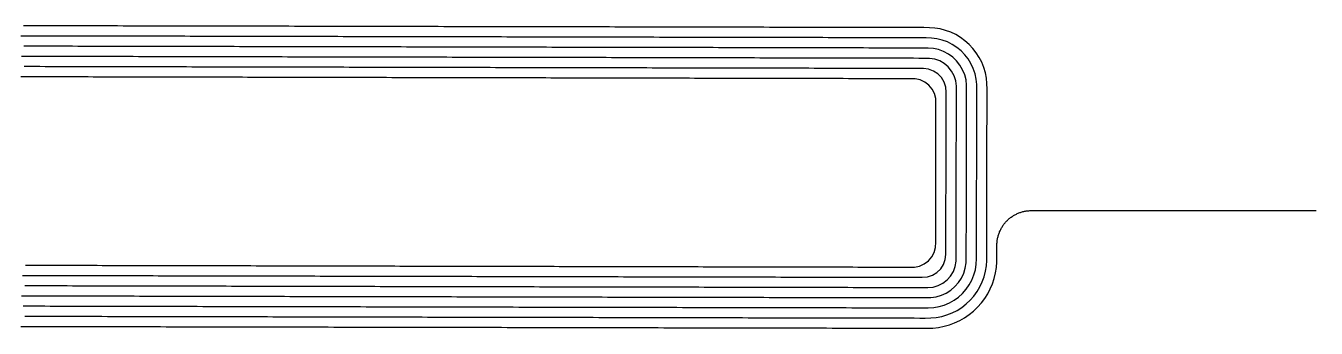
# Model space of a CAD drawing. Header units: millimetres. Extents: x -39.2 to 50.5, y -5.4 to 5.2.
# Drawn here: x 5.63 to 50.5, y -5.39 to 5.13 of the extents above; entities that cross this region are included whole.
import ezdxf

# ---------------------------------------------------------------- set-up
doc = ezdxf.new("R2010")
doc.units = ezdxf.units.MM
doc.layers.add('COPPER_L4_BOTTOM', color=7, linetype='CONTINUOUS')

msp = doc.modelspace()

# ---------------------------------------------------------------- linework, layer by layer
at = {"layer": 'COPPER_L4_BOTTOM'}
for points in [[(38.997, 3.494), (38.943, 3.678), (38.871, 3.857), (38.784, 4.027), (38.681, 4.189), (38.563, 4.341), (38.432, 4.481), (38.288, 4.608), (38.133, 4.721), (37.968, 4.819), (37.795, 4.902), (37.615, 4.968), (37.43, 5.017), (37.241, 5.048), (37.05, 5.062), (36.858, 5.063), (36.667, 5.064), (36.475, 5.064), (36.283, 5.064), (36.092, 5.065), (35.9, 5.065), (35.708, 5.066), (35.517, 5.066), (35.325, 5.066), (35.133, 5.067), (34.942, 5.067), (34.75, 5.068), (34.558, 5.068), (34.367, 5.068), (34.175, 5.069), (33.983, 5.069), (33.791, 5.069), (33.6, 5.07), (33.408, 5.07), (33.216, 5.071), (33.024, 5.071), (32.833, 5.071), (32.641, 5.072), (32.449, 5.072), (32.257, 5.073), (32.066, 5.073), (31.874, 5.073), (31.682, 5.074), (31.49, 5.074), (31.298, 5.075), (31.107, 5.075), (30.915, 5.075), (30.723, 5.076), (30.531, 5.076), (30.339, 5.077), (30.148, 5.077), (29.956, 5.077), (29.764, 5.078), (29.572, 5.078), (29.38, 5.079), (29.188, 5.079), (28.996, 5.079), (28.805, 5.08), (28.613, 5.08), (28.421, 5.081), (28.229, 5.081), (28.037, 5.081), (27.845, 5.082), (27.653, 5.082), (27.461, 5.082), (27.269, 5.083), (27.078, 5.083), (26.886, 5.084), (26.694, 5.084), (26.502, 5.084), (26.31, 5.085), (26.118, 5.085), (25.926, 5.086), (25.734, 5.086), (25.542, 5.086), (25.35, 5.087), (25.158, 5.087), (24.966, 5.088), (24.774, 5.088), (24.582, 5.088), (24.39, 5.089), (24.198, 5.089), (24.006, 5.09), (23.814, 5.09), (23.622, 5.09), (23.43, 5.091), (23.238, 5.091), (23.046, 5.092), (22.854, 5.092), (22.662, 5.092), (22.47, 5.093), (22.278, 5.093), (22.086, 5.094), (21.894, 5.094), (21.702, 5.094), (21.51, 5.095), (21.317, 5.095), (21.125, 5.096), (20.933, 5.096), (20.741, 5.096), (20.549, 5.097), (20.357, 5.097), (20.165, 5.097), (19.973, 5.098), (19.781, 5.098), (19.588, 5.099), (19.396, 5.099), (19.204, 5.099), (19.012, 5.1), (18.82, 5.1), (18.628, 5.101), (18.436, 5.101), (18.243, 5.101), (18.051, 5.102), (17.859, 5.102), (17.667, 5.103), (17.475, 5.103), (17.282, 5.103), (17.09, 5.104), (16.898, 5.104), (16.706, 5.105), (16.514, 5.105), (16.321, 5.105), (16.129, 5.106), (15.937, 5.106), (15.745, 5.107), (15.552, 5.107), (15.36, 5.107), (15.168, 5.108), (14.976, 5.108), (14.783, 5.109), (14.591, 5.109), (14.399, 5.109), (14.207, 5.11), (14.014, 5.11), (13.822, 5.11), (13.63, 5.111), (13.437, 5.111), (13.245, 5.112), (13.053, 5.112), (12.86, 5.112), (12.668, 5.113), (12.476, 5.113), (12.283, 5.114), (12.091, 5.114), (11.899, 5.114), (11.706, 5.115), (11.514, 5.115), (11.322, 5.116), (11.129, 5.116), (10.937, 5.116), (10.744, 5.117), (10.552, 5.117), (10.36, 5.118), (10.167, 5.118), (9.975, 5.118), (9.782, 5.119), (9.59, 5.119), (9.398, 5.12), (9.205, 5.12), (9.013, 5.12), (8.82, 5.121), (8.628, 5.121), (8.435, 5.122), (8.243, 5.122), (8.05, 5.122), (7.858, 5.123), (7.666, 5.123), (7.473, 5.124), (7.281, 5.124), (7.088, 5.124), (6.896, 5.125), (6.703, 5.125), (6.511, 5.125), (6.318, 5.126), (6.126, 5.126), (5.933, 5.127), (5.74, 5.127), (5.548, 5.127)], [(34.668, 4.712), (34.479, 4.712), (34.289, 4.713), (34.1, 4.713), (33.911, 4.713), (33.722, 4.714), (33.533, 4.714), (33.343, 4.715), (33.154, 4.715), (32.965, 4.715), (32.776, 4.716), (32.586, 4.716), (32.397, 4.716), (32.208, 4.717), (32.018, 4.717), (31.829, 4.718), (31.64, 4.718), (31.451, 4.718), (31.261, 4.719), (31.072, 4.719), (30.883, 4.72), (30.693, 4.72), (30.504, 4.72), (30.315, 4.721), (30.125, 4.721), (29.936, 4.722), (29.747, 4.722), (29.557, 4.722), (29.368, 4.723), (29.178, 4.723), (28.989, 4.724), (28.8, 4.724), (28.61, 4.724), (28.421, 4.725), (28.232, 4.725), (28.042, 4.726), (27.853, 4.726), (27.663, 4.726), (27.474, 4.727), (27.284, 4.727), (27.095, 4.728), (26.906, 4.728), (26.716, 4.728), (26.527, 4.729), (26.337, 4.729), (26.148, 4.729), (25.958, 4.73), (25.769, 4.73), (25.579, 4.731), (25.39, 4.731), (25.2, 4.731), (25.011, 4.732), (24.821, 4.732), (24.632, 4.733), (24.442, 4.733), (24.253, 4.733), (24.063, 4.734), (23.874, 4.734), (23.684, 4.735), (23.495, 4.735), (23.305, 4.735), (23.116, 4.736), (22.926, 4.736), (22.737, 4.737), (22.547, 4.737), (22.358, 4.737), (22.168, 4.738), (21.978, 4.738), (21.789, 4.739), (21.599, 4.739), (21.41, 4.739), (21.22, 4.74), (21.03, 4.74), (20.841, 4.741), (20.651, 4.741), (20.462, 4.741), (20.272, 4.742), (20.082, 4.742), (19.893, 4.743), (19.703, 4.743), (19.513, 4.743), (19.324, 4.744), (19.134, 4.744), (18.944, 4.744), (18.755, 4.745), (18.565, 4.745), (18.375, 4.746), (18.186, 4.746), (17.996, 4.746), (17.806, 4.747), (17.617, 4.747), (17.427, 4.748), (17.237, 4.748), (17.047, 4.748), (16.858, 4.749), (16.668, 4.749), (16.478, 4.75), (16.289, 4.75), (16.099, 4.75), (15.909, 4.751), (15.719, 4.751), (15.529, 4.752), (15.34, 4.752), (15.15, 4.752), (14.96, 4.753), (14.77, 4.753), (14.581, 4.754), (14.391, 4.754), (14.201, 4.754), (14.011, 4.755), (13.821, 4.755), (13.632, 4.756), (13.442, 4.756), (13.252, 4.756), (13.062, 4.757), (12.872, 4.757), (12.682, 4.757), (12.493, 4.758), (12.303, 4.758), (12.113, 4.759), (11.923, 4.759), (11.733, 4.759), (11.543, 4.76), (11.353, 4.76), (11.163, 4.761), (10.973, 4.761), (10.784, 4.761), (10.594, 4.762), (10.404, 4.762), (10.214, 4.763), (10.024, 4.763), (9.834, 4.763), (9.644, 4.764), (9.454, 4.764), (9.264, 4.765), (9.074, 4.765), (8.884, 4.765), (8.694, 4.766), (8.504, 4.766), (8.314, 4.767), (8.124, 4.767), (7.934, 4.767), (7.744, 4.768), (7.554, 4.768), (7.364, 4.769), (7.174, 4.769), (6.984, 4.769), (6.794, 4.77), (6.604, 4.77), (6.414, 4.771), (6.224, 4.771), (6.034, 4.771), (5.844, 4.772), (5.654, 4.772), (5.464, 4.772)], [(9.133, -4.625), (9.322, -4.626), (9.512, -4.626), (9.701, -4.627), (9.89, -4.627), (10.079, -4.627), (10.269, -4.628), (10.458, -4.628), (10.647, -4.629), (10.837, -4.629), (11.026, -4.629), (11.215, -4.63), (11.405, -4.63), (11.594, -4.63), (11.783, -4.631), (11.972, -4.631), (12.162, -4.632), (12.351, -4.632), (12.54, -4.632), (12.73, -4.633), (12.919, -4.633), (13.109, -4.634), (13.298, -4.634), (13.487, -4.634), (13.677, -4.635), (13.866, -4.635), (14.055, -4.636), (14.245, -4.636), (14.434, -4.636), (14.624, -4.637), (14.813, -4.637), (15.002, -4.638), (15.192, -4.638), (15.381, -4.638), (15.571, -4.639), (15.76, -4.639), (15.95, -4.64), (16.139, -4.64), (16.328, -4.64), (16.518, -4.641), (16.707, -4.641), (16.897, -4.642), (17.086, -4.642), (17.276, -4.642), (17.465, -4.643), (17.655, -4.643), (17.844, -4.644), (18.034, -4.644), (18.223, -4.644), (18.413, -4.645), (18.602, -4.645), (18.792, -4.645), (18.981, -4.646), (19.171, -4.646), (19.36, -4.647), (19.55, -4.647), (19.739, -4.647), (19.929, -4.648), (20.119, -4.648), (20.308, -4.649), (20.498, -4.649), (20.687, -4.649), (20.877, -4.65), (21.066, -4.65), (21.256, -4.651), (21.446, -4.651), (21.635, -4.651), (21.825, -4.652), (22.015, -4.652), (22.204, -4.653), (22.394, -4.653), (22.583, -4.653), (22.773, -4.654), (22.963, -4.654), (23.152, -4.655), (23.342, -4.655), (23.532, -4.655), (23.721, -4.656), (23.911, -4.656), (24.101, -4.657), (24.29, -4.657), (24.48, -4.657), (24.67, -4.658), (24.859, -4.658), (25.049, -4.658), (25.239, -4.659), (25.429, -4.659), (25.618, -4.66), (25.808, -4.66), (25.998, -4.66), (26.187, -4.661), (26.377, -4.661), (26.567, -4.662), (26.757, -4.662), (26.946, -4.662), (27.136, -4.663), (27.326, -4.663), (27.516, -4.664), (27.706, -4.664), (27.895, -4.664), (28.085, -4.665), (28.275, -4.665), (28.465, -4.666), (28.655, -4.666), (28.844, -4.666), (29.034, -4.667), (29.224, -4.667), (29.414, -4.668), (29.604, -4.668), (29.794, -4.668), (29.983, -4.669), (30.173, -4.669), (30.363, -4.67), (30.553, -4.67), (30.743, -4.67), (30.933, -4.671), (31.123, -4.671), (31.312, -4.672), (31.502, -4.672), (31.692, -4.672), (31.882, -4.673), (32.072, -4.673), (32.262, -4.673), (32.452, -4.674), (32.642, -4.674), (32.832, -4.675), (33.022, -4.675), (33.212, -4.675), (33.402, -4.676), (33.591, -4.676), (33.781, -4.677), (33.971, -4.677), (34.161, -4.677), (34.351, -4.678), (34.541, -4.678), (34.731, -4.679), (34.921, -4.679), (35.111, -4.679), (35.301, -4.68), (35.491, -4.68), (35.681, -4.681), (35.871, -4.681), (36.061, -4.681), (36.251, -4.682), (36.441, -4.682), (36.631, -4.683), (36.822, -4.683), (37.012, -4.683), (37.201, -4.672), (37.388, -4.639), (37.57, -4.585), (37.745, -4.511), (37.911, -4.418), (38.064, -4.307), (38.205, -4.18), (38.33, -4.037), (38.438, -3.881), (38.528, -3.715), (38.599, -3.539), (38.65, -3.356), (38.68, -3.169), (38.689, -2.98), (38.689, -2.79), (38.69, -2.601), (38.69, -2.411), (38.69, -2.222), (38.691, -2.032), (38.691, -1.843), (38.692, -1.653), (38.692, -1.464), (38.692, -1.274), (38.693, -1.085), (38.693, -0.895), (38.694, -0.705), (38.694, -0.516), (38.694, -0.326), (38.695, -0.137), (38.695, 0.053), (38.696, 0.242), (38.696, 0.432), (38.696, 0.622), (38.697, 0.811), (38.697, 1.001), (38.698, 1.191), (38.698, 1.38), (38.698, 1.57), (38.699, 1.759), (38.699, 1.949), (38.7, 2.139), (38.7, 2.328), (38.7, 2.518), (38.701, 2.708), (38.701, 2.897), (38.699, 3.087), (38.679, 3.276), (38.639, 3.461), (38.578, 3.64), (38.497, 3.812), (38.398, 3.973), (38.282, 4.122), (38.15, 4.258), (38.003, 4.378), (37.845, 4.481), (37.676, 4.566), (37.498, 4.631), (37.315, 4.677), (37.127, 4.702), (36.938, 4.707), (36.749, 4.707), (36.56, 4.708), (36.371, 4.708), (36.181, 4.709), (35.992, 4.709), (35.803, 4.709), (35.614, 4.71), (35.425, 4.71), (35.236, 4.711), (35.046, 4.711), (34.857, 4.711), (34.668, 4.712)], [(24.887, 4.021), (24.703, 4.021), (24.518, 4.022), (24.334, 4.022), (24.149, 4.022), (23.965, 4.023), (23.78, 4.023), (23.596, 4.023), (23.411, 4.024), (23.227, 4.024), (23.042, 4.025), (22.857, 4.025), (22.673, 4.025), (22.488, 4.026), (22.304, 4.026), (22.119, 4.027), (21.934, 4.027), (21.75, 4.027), (21.565, 4.028), (21.381, 4.028), (21.196, 4.029), (21.011, 4.029), (20.827, 4.029), (20.642, 4.03), (20.457, 4.03), (20.273, 4.031), (20.088, 4.031), (19.903, 4.031), (19.719, 4.032), (19.534, 4.032), (19.349, 4.033), (19.165, 4.033), (18.98, 4.033), (18.795, 4.034), (18.611, 4.034), (18.426, 4.035), (18.241, 4.035), (18.056, 4.035), (17.872, 4.036), (17.687, 4.036), (17.502, 4.037), (17.317, 4.037), (17.133, 4.037), (16.948, 4.038), (16.763, 4.038), (16.578, 4.038), (16.394, 4.039), (16.209, 4.039), (16.024, 4.04), (15.839, 4.04), (15.655, 4.04), (15.47, 4.041), (15.285, 4.041), (15.1, 4.042), (14.915, 4.042), (14.731, 4.042), (14.546, 4.043), (14.361, 4.043), (14.176, 4.044), (13.991, 4.044), (13.806, 4.044), (13.621, 4.045), (13.437, 4.045), (13.252, 4.046), (13.067, 4.046), (12.882, 4.046), (12.697, 4.047), (12.512, 4.047), (12.327, 4.048), (12.142, 4.048), (11.958, 4.048), (11.773, 4.049), (11.588, 4.049), (11.403, 4.05), (11.218, 4.05), (11.033, 4.05), (10.848, 4.051), (10.663, 4.051), (10.478, 4.051), (10.293, 4.052), (10.108, 4.052), (9.923, 4.053), (9.738, 4.053), (9.553, 4.053), (9.368, 4.054), (9.183, 4.054), (8.998, 4.055), (8.813, 4.055), (8.628, 4.055), (8.443, 4.056), (8.258, 4.056), (8.073, 4.057), (7.888, 4.057), (7.703, 4.057), (7.518, 4.058), (7.333, 4.058), (7.148, 4.059), (6.963, 4.059), (6.778, 4.059), (6.593, 4.06), (6.408, 4.06), (6.223, 4.061), (6.038, 4.061), (5.853, 4.061), (5.668, 4.062), (5.482, 4.062)], [(29.72, 4.366), (29.533, 4.367), (29.346, 4.367), (29.159, 4.367), (28.972, 4.368), (28.785, 4.368), (28.598, 4.369), (28.411, 4.369), (28.225, 4.369), (28.038, 4.37), (27.851, 4.37), (27.664, 4.371), (27.477, 4.371), (27.29, 4.371), (27.103, 4.372), (26.916, 4.372), (26.729, 4.373), (26.542, 4.373), (26.355, 4.373), (26.168, 4.374), (25.981, 4.374), (25.794, 4.375), (25.607, 4.375), (25.42, 4.375), (25.233, 4.376), (25.046, 4.376), (24.859, 4.376), (24.672, 4.377), (24.485, 4.377), (24.298, 4.378), (24.111, 4.378), (23.924, 4.378), (23.737, 4.379), (23.55, 4.379), (23.363, 4.38), (23.176, 4.38), (22.989, 4.38), (22.802, 4.381), (22.615, 4.381), (22.428, 4.382), (22.241, 4.382), (22.054, 4.382), (21.866, 4.383), (21.679, 4.383), (21.492, 4.384), (21.305, 4.384), (21.118, 4.384), (20.931, 4.385), (20.744, 4.385), (20.557, 4.386), (20.369, 4.386), (20.182, 4.386), (19.995, 4.387), (19.808, 4.387), (19.621, 4.388), (19.434, 4.388), (19.247, 4.388), (19.059, 4.389), (18.872, 4.389), (18.685, 4.39), (18.498, 4.39), (18.311, 4.39), (18.123, 4.391), (17.936, 4.391), (17.749, 4.391), (17.562, 4.392), (17.375, 4.392), (17.187, 4.393), (17, 4.393), (16.813, 4.393), (16.626, 4.394), (16.438, 4.394), (16.251, 4.395), (16.064, 4.395), (15.876, 4.395), (15.689, 4.396), (15.502, 4.396), (15.315, 4.397), (15.127, 4.397), (14.94, 4.397), (14.753, 4.398), (14.565, 4.398), (14.378, 4.399), (14.191, 4.399), (14.003, 4.399), (13.816, 4.4), (13.629, 4.4), (13.441, 4.401), (13.254, 4.401), (13.067, 4.401), (12.879, 4.402), (12.692, 4.402), (12.505, 4.403), (12.317, 4.403), (12.13, 4.403), (11.943, 4.404), (11.755, 4.404), (11.568, 4.404), (11.38, 4.405), (11.193, 4.405), (11.006, 4.406), (10.818, 4.406), (10.631, 4.406), (10.443, 4.407), (10.256, 4.407), (10.068, 4.408), (9.881, 4.408), (9.693, 4.408), (9.506, 4.409), (9.319, 4.409), (9.131, 4.41), (8.944, 4.41), (8.756, 4.41), (8.569, 4.411), (8.381, 4.411), (8.194, 4.412), (8.006, 4.412), (7.819, 4.412), (7.631, 4.413), (7.444, 4.413), (7.256, 4.414), (7.069, 4.414), (6.881, 4.414), (6.694, 4.415), (6.506, 4.415), (6.318, 4.416), (6.131, 4.416), (5.943, 4.416), (5.756, 4.417), (5.568, 4.417)], [(13.51, -4.28), (13.697, -4.28), (13.884, -4.281), (14.07, -4.281), (14.257, -4.281), (14.444, -4.282), (14.631, -4.282), (14.818, -4.283), (15.005, -4.283), (15.192, -4.283), (15.379, -4.284), (15.566, -4.284), (15.753, -4.285), (15.94, -4.285), (16.127, -4.285), (16.314, -4.286), (16.501, -4.286), (16.688, -4.287), (16.875, -4.287), (17.062, -4.287), (17.249, -4.288), (17.436, -4.288), (17.623, -4.289), (17.81, -4.289), (17.997, -4.289), (18.184, -4.29), (18.371, -4.29), (18.558, -4.291), (18.745, -4.291), (18.932, -4.291), (19.119, -4.292), (19.306, -4.292), (19.493, -4.292), (19.68, -4.293), (19.867, -4.293), (20.055, -4.294), (20.242, -4.294), (20.429, -4.294), (20.616, -4.295), (20.803, -4.295), (20.99, -4.296), (21.177, -4.296), (21.364, -4.296), (21.551, -4.297), (21.739, -4.297), (21.926, -4.298), (22.113, -4.298), (22.3, -4.298), (22.487, -4.299), (22.674, -4.299), (22.862, -4.3), (23.049, -4.3), (23.236, -4.3), (23.423, -4.301), (23.61, -4.301), (23.797, -4.302), (23.985, -4.302), (24.172, -4.302), (24.359, -4.303), (24.546, -4.303), (24.734, -4.304), (24.921, -4.304), (25.108, -4.304), (25.295, -4.305), (25.482, -4.305), (25.67, -4.305), (25.857, -4.306), (26.044, -4.306), (26.232, -4.307), (26.419, -4.307), (26.606, -4.307), (26.793, -4.308), (26.981, -4.308), (27.168, -4.309), (27.355, -4.309), (27.543, -4.309), (27.73, -4.31), (27.917, -4.31), (28.105, -4.311), (28.292, -4.311), (28.479, -4.311), (28.667, -4.312), (28.854, -4.312), (29.041, -4.313), (29.229, -4.313), (29.416, -4.313), (29.603, -4.314), (29.791, -4.314), (29.978, -4.315), (30.165, -4.315), (30.353, -4.315), (30.54, -4.316), (30.728, -4.316), (30.915, -4.317), (31.103, -4.317), (31.29, -4.317), (31.477, -4.318), (31.665, -4.318), (31.852, -4.319), (32.04, -4.319), (32.227, -4.319), (32.415, -4.32), (32.602, -4.32), (32.789, -4.32), (32.977, -4.321), (33.164, -4.321), (33.352, -4.322), (33.539, -4.322), (33.727, -4.322), (33.914, -4.323), (34.102, -4.323), (34.289, -4.324), (34.477, -4.324), (34.664, -4.324), (34.852, -4.325), (35.039, -4.325), (35.227, -4.326), (35.415, -4.326), (35.602, -4.326), (35.79, -4.327), (35.977, -4.327), (36.165, -4.328), (36.352, -4.328), (36.54, -4.328), (36.727, -4.329), (36.915, -4.329), (37.103, -4.326), (37.288, -4.298), (37.468, -4.245), (37.638, -4.168), (37.796, -4.067), (37.938, -3.945), (38.061, -3.805), (38.164, -3.648), (38.244, -3.479), (38.299, -3.3), (38.328, -3.116), (38.334, -2.929), (38.334, -2.742), (38.335, -2.555), (38.335, -2.368), (38.335, -2.181), (38.336, -1.994), (38.336, -1.806), (38.337, -1.619), (38.337, -1.432), (38.337, -1.245), (38.338, -1.058), (38.338, -0.871), (38.339, -0.684), (38.339, -0.497), (38.339, -0.31), (38.34, -0.123), (38.34, 0.064), (38.341, 0.252), (38.341, 0.439), (38.341, 0.626), (38.342, 0.813), (38.342, 1), (38.343, 1.187), (38.343, 1.374), (38.343, 1.562), (38.344, 1.749), (38.344, 1.936), (38.345, 2.123), (38.345, 2.31), (38.345, 2.497), (38.346, 2.685), (38.346, 2.872), (38.345, 3.059), (38.324, 3.245), (38.278, 3.426), (38.207, 3.599), (38.113, 3.76), (37.998, 3.907), (37.863, 4.037), (37.712, 4.146), (37.547, 4.234), (37.372, 4.298), (37.189, 4.337), (37.003, 4.351), (36.817, 4.351), (36.63, 4.352), (36.443, 4.352), (36.257, 4.352), (36.07, 4.353), (35.883, 4.353), (35.696, 4.354), (35.51, 4.354), (35.323, 4.354), (35.136, 4.355), (34.95, 4.355), (34.763, 4.356), (34.576, 4.356), (34.39, 4.356), (34.203, 4.357), (34.016, 4.357), (33.829, 4.358), (33.643, 4.358), (33.456, 4.358), (33.269, 4.359), (33.082, 4.359), (32.896, 4.36), (32.709, 4.36), (32.522, 4.36), (32.335, 4.361), (32.148, 4.361), (31.962, 4.362), (31.775, 4.362), (31.588, 4.362), (31.401, 4.363), (31.214, 4.363), (31.028, 4.363), (30.841, 4.364), (30.654, 4.364), (30.467, 4.365), (30.28, 4.365), (30.093, 4.365), (29.906, 4.366), (29.72, 4.366)], [(20.145, 3.675), (19.963, 3.676), (19.781, 3.676), (19.599, 3.676), (19.418, 3.677), (19.236, 3.677), (19.054, 3.678), (18.872, 3.678), (18.69, 3.678), (18.508, 3.679), (18.326, 3.679), (18.144, 3.68), (17.962, 3.68), (17.78, 3.68), (17.598, 3.681), (17.416, 3.681), (17.234, 3.682), (17.052, 3.682), (16.871, 3.682), (16.689, 3.683), (16.507, 3.683), (16.325, 3.684), (16.143, 3.684), (15.961, 3.684), (15.779, 3.685), (15.596, 3.685), (15.414, 3.685), (15.232, 3.686), (15.05, 3.686), (14.868, 3.687), (14.686, 3.687), (14.504, 3.687), (14.322, 3.688), (14.14, 3.688), (13.958, 3.689), (13.776, 3.689), (13.594, 3.689), (13.412, 3.69), (13.23, 3.69), (13.047, 3.691), (12.865, 3.691), (12.683, 3.691), (12.501, 3.692), (12.319, 3.692), (12.137, 3.693), (11.955, 3.693), (11.772, 3.693), (11.59, 3.694), (11.408, 3.694), (11.226, 3.695), (11.044, 3.695), (10.861, 3.695), (10.679, 3.696), (10.497, 3.696), (10.315, 3.697), (10.132, 3.697), (9.95, 3.697), (9.768, 3.698), (9.586, 3.698), (9.403, 3.698), (9.221, 3.699), (9.039, 3.699), (8.857, 3.7), (8.674, 3.7), (8.492, 3.7), (8.31, 3.701), (8.127, 3.701), (7.945, 3.702), (7.763, 3.702), (7.58, 3.702), (7.398, 3.703), (7.216, 3.703), (7.033, 3.704), (6.851, 3.704), (6.669, 3.704), (6.486, 3.705), (6.304, 3.705), (6.122, 3.706), (5.939, 3.706), (5.757, 3.706), (5.574, 3.707)], [(17.77, -3.934), (17.955, -3.935), (18.139, -3.935), (18.324, -3.936), (18.508, -3.936), (18.693, -3.936), (18.878, -3.937), (19.062, -3.937), (19.247, -3.938), (19.431, -3.938), (19.616, -3.938), (19.801, -3.939), (19.985, -3.939), (20.17, -3.939), (20.354, -3.94), (20.539, -3.94), (20.724, -3.941), (20.908, -3.941), (21.093, -3.941), (21.278, -3.942), (21.462, -3.942), (21.647, -3.943), (21.832, -3.943), (22.016, -3.943), (22.201, -3.944), (22.386, -3.944), (22.57, -3.945), (22.755, -3.945), (22.94, -3.945), (23.125, -3.946), (23.309, -3.946), (23.494, -3.947), (23.679, -3.947), (23.863, -3.947), (24.048, -3.948), (24.233, -3.948), (24.418, -3.949), (24.602, -3.949), (24.787, -3.949), (24.972, -3.95), (25.157, -3.95), (25.341, -3.951), (25.526, -3.951), (25.711, -3.951), (25.896, -3.952), (26.081, -3.952), (26.265, -3.952), (26.45, -3.953), (26.635, -3.953), (26.82, -3.954), (27.005, -3.954), (27.19, -3.954), (27.374, -3.955), (27.559, -3.955), (27.744, -3.956), (27.929, -3.956), (28.114, -3.956), (28.299, -3.957), (28.483, -3.957), (28.668, -3.958), (28.853, -3.958), (29.038, -3.958), (29.223, -3.959), (29.408, -3.959), (29.593, -3.96), (29.778, -3.96), (29.963, -3.96), (30.148, -3.961), (30.332, -3.961), (30.517, -3.962), (30.702, -3.962), (30.887, -3.962), (31.072, -3.963), (31.257, -3.963), (31.442, -3.964), (31.627, -3.964), (31.812, -3.964), (31.997, -3.965), (32.182, -3.965), (32.367, -3.966), (32.552, -3.966), (32.737, -3.966), (32.922, -3.967), (33.107, -3.967), (33.292, -3.967), (33.477, -3.968), (33.662, -3.968), (33.847, -3.969), (34.032, -3.969), (34.217, -3.969), (34.402, -3.97), (34.587, -3.97), (34.772, -3.971), (34.957, -3.971), (35.142, -3.971), (35.328, -3.972), (35.513, -3.972), (35.698, -3.973), (35.883, -3.973), (36.068, -3.973), (36.253, -3.974), (36.438, -3.974), (36.623, -3.975), (36.808, -3.975), (36.993, -3.975), (37.178, -3.959), (37.355, -3.909), (37.52, -3.826), (37.667, -3.714), (37.79, -3.576), (37.884, -3.418), (37.947, -3.244), (37.977, -3.062), (37.979, -2.878), (37.979, -2.693), (37.98, -2.509), (37.98, -2.324), (37.98, -2.14), (37.981, -1.955), (37.981, -1.77), (37.982, -1.586), (37.982, -1.401), (37.982, -1.217), (37.983, -1.032), (37.983, -0.847), (37.984, -0.663), (37.984, -0.478), (37.984, -0.294), (37.985, -0.109), (37.985, 0.076), (37.986, 0.26), (37.986, 0.445), (37.986, 0.63), (37.987, 0.814), (37.987, 0.999), (37.988, 1.184), (37.988, 1.368), (37.988, 1.553), (37.989, 1.738), (37.989, 1.922), (37.99, 2.107), (37.99, 2.292), (37.99, 2.477), (37.991, 2.661), (37.991, 2.846), (37.991, 3.031), (37.969, 3.214), (37.913, 3.389), (37.825, 3.552), (37.709, 3.695), (37.569, 3.814), (37.409, 3.906), (37.236, 3.966), (37.054, 3.993), (36.87, 3.995), (36.685, 3.995), (36.501, 3.996), (36.317, 3.996), (36.133, 3.997), (35.949, 3.997), (35.765, 3.997), (35.58, 3.998), (35.396, 3.998), (35.212, 3.999), (35.028, 3.999), (34.843, 3.999), (34.659, 4), (34.475, 4), (34.291, 4.001), (34.107, 4.001), (33.922, 4.001), (33.738, 4.002), (33.554, 4.002), (33.37, 4.003), (33.185, 4.003), (33.001, 4.003), (32.817, 4.004), (32.632, 4.004), (32.448, 4.005), (32.264, 4.005), (32.08, 4.005), (31.895, 4.006), (31.711, 4.006), (31.527, 4.007), (31.342, 4.007), (31.158, 4.007), (30.974, 4.008), (30.789, 4.008), (30.605, 4.009), (30.421, 4.009), (30.236, 4.009), (30.052, 4.01), (29.867, 4.01), (29.683, 4.01), (29.499, 4.011), (29.314, 4.011), (29.13, 4.012), (28.946, 4.012), (28.761, 4.012), (28.577, 4.013), (28.392, 4.013), (28.208, 4.014), (28.023, 4.014), (27.839, 4.014), (27.655, 4.015), (27.47, 4.015), (27.286, 4.016), (27.101, 4.016), (26.917, 4.016), (26.732, 4.017), (26.548, 4.017), (26.363, 4.018), (26.179, 4.018), (25.994, 4.018), (25.81, 4.019), (25.625, 4.019), (25.441, 4.02), (25.256, 4.02), (25.072, 4.02), (24.887, 4.021)], [(21.866, -3.589), (22.048, -3.589), (22.23, -3.59), (22.412, -3.59), (22.594, -3.59), (22.776, -3.591), (22.957, -3.591), (23.139, -3.592), (23.321, -3.592), (23.503, -3.592), (23.685, -3.593), (23.867, -3.593), (24.049, -3.594), (24.231, -3.594), (24.413, -3.594), (24.595, -3.595), (24.777, -3.595), (24.959, -3.596), (25.141, -3.596), (25.323, -3.596), (25.505, -3.597), (25.687, -3.597), (25.869, -3.598), (26.051, -3.598), (26.233, -3.598), (26.416, -3.599), (26.598, -3.599), (26.78, -3.599), (26.962, -3.6), (27.144, -3.6), (27.326, -3.601), (27.508, -3.601), (27.69, -3.601), (27.872, -3.602), (28.054, -3.602), (28.237, -3.603), (28.419, -3.603), (28.601, -3.603), (28.783, -3.604), (28.965, -3.604), (29.147, -3.605), (29.33, -3.605), (29.512, -3.605), (29.694, -3.606), (29.876, -3.606), (30.058, -3.607), (30.241, -3.607), (30.423, -3.607), (30.605, -3.608), (30.787, -3.608), (30.97, -3.609), (31.152, -3.609), (31.334, -3.609), (31.516, -3.61), (31.699, -3.61), (31.881, -3.611), (32.063, -3.611), (32.245, -3.611), (32.428, -3.612), (32.61, -3.612), (32.792, -3.613), (32.975, -3.613), (33.157, -3.613), (33.339, -3.614), (33.522, -3.614), (33.704, -3.614), (33.886, -3.615), (34.069, -3.615), (34.251, -3.616), (34.433, -3.616), (34.616, -3.616), (34.798, -3.617), (34.981, -3.617), (35.163, -3.618), (35.345, -3.618), (35.528, -3.618), (35.71, -3.619), (35.893, -3.619), (36.075, -3.62), (36.258, -3.62), (36.44, -3.62), (36.622, -3.621), (36.805, -3.621), (36.986, -3.604), (37.159, -3.547), (37.314, -3.453), (37.445, -3.326), (37.542, -3.173), (37.603, -3.002), (37.624, -2.822), (37.624, -2.64), (37.625, -2.459), (37.625, -2.277), (37.626, -2.095), (37.626, -1.913), (37.626, -1.732), (37.627, -1.55), (37.627, -1.368), (37.627, -1.186), (37.628, -1.004), (37.628, -0.823), (37.629, -0.641), (37.629, -0.459), (37.629, -0.277), (37.63, -0.095), (37.63, 0.086), (37.631, 0.268), (37.631, 0.45), (37.631, 0.632), (37.632, 0.814), (37.632, 0.996), (37.633, 1.178), (37.633, 1.36), (37.633, 1.541), (37.634, 1.723), (37.634, 1.905), (37.635, 2.087), (37.635, 2.269), (37.635, 2.451), (37.636, 2.633), (37.636, 2.815), (37.621, 2.996), (37.565, 3.169), (37.472, 3.324), (37.347, 3.455), (37.195, 3.554), (37.025, 3.616), (36.846, 3.639), (36.665, 3.639), (36.483, 3.64), (36.302, 3.64), (36.121, 3.641), (35.94, 3.641), (35.758, 3.641), (35.577, 3.642), (35.396, 3.642), (35.215, 3.642), (35.033, 3.643), (34.852, 3.643), (34.671, 3.644), (34.49, 3.644), (34.308, 3.644), (34.127, 3.645), (33.946, 3.645), (33.764, 3.646), (33.583, 3.646), (33.402, 3.646), (33.22, 3.647), (33.039, 3.647), (32.858, 3.648), (32.676, 3.648), (32.495, 3.648), (32.313, 3.649), (32.132, 3.649), (31.951, 3.65), (31.769, 3.65), (31.588, 3.65), (31.406, 3.651), (31.225, 3.651), (31.044, 3.652), (30.862, 3.652), (30.681, 3.652), (30.499, 3.653), (30.318, 3.653), (30.136, 3.654), (29.955, 3.654), (29.773, 3.654), (29.592, 3.655), (29.41, 3.655), (29.229, 3.655), (29.047, 3.656), (28.866, 3.656), (28.684, 3.657), (28.503, 3.657), (28.321, 3.657), (28.14, 3.658), (27.958, 3.658), (27.777, 3.659), (27.595, 3.659), (27.414, 3.659), (27.232, 3.66), (27.05, 3.66), (26.869, 3.661), (26.687, 3.661), (26.506, 3.661), (26.324, 3.662), (26.142, 3.662), (25.961, 3.663), (25.779, 3.663), (25.597, 3.663), (25.416, 3.664), (25.234, 3.664), (25.052, 3.665), (24.871, 3.665), (24.689, 3.665), (24.507, 3.666), (24.326, 3.666), (24.144, 3.667), (23.962, 3.667), (23.781, 3.667), (23.599, 3.668), (23.417, 3.668), (23.235, 3.669), (23.054, 3.669), (22.872, 3.669), (22.69, 3.67), (22.509, 3.67), (22.327, 3.67), (22.145, 3.671), (21.963, 3.671), (21.781, 3.672), (21.6, 3.672), (21.418, 3.672), (21.236, 3.673), (21.054, 3.673), (20.872, 3.674), (20.691, 3.674), (20.509, 3.674), (20.327, 3.675), (20.145, 3.675)], [(15.494, 3.33), (15.315, 3.33), (15.136, 3.331), (14.957, 3.331), (14.778, 3.331), (14.599, 3.332), (14.42, 3.332), (14.241, 3.332), (14.063, 3.333), (13.884, 3.333), (13.705, 3.334), (13.526, 3.334), (13.347, 3.334), (13.168, 3.335), (12.989, 3.335), (12.81, 3.336), (12.631, 3.336), (12.452, 3.336), (12.273, 3.337), (12.094, 3.337), (11.915, 3.338), (11.736, 3.338), (11.557, 3.338), (11.378, 3.339), (11.199, 3.339), (11.02, 3.34), (10.841, 3.34), (10.662, 3.34), (10.483, 3.341), (10.304, 3.341), (10.125, 3.342), (9.946, 3.342), (9.766, 3.342), (9.587, 3.343), (9.408, 3.343), (9.229, 3.344), (9.05, 3.344), (8.871, 3.344), (8.692, 3.345), (8.513, 3.345), (8.333, 3.345), (8.154, 3.346), (7.975, 3.346), (7.796, 3.347), (7.617, 3.347), (7.438, 3.347), (7.258, 3.348), (7.079, 3.348), (6.9, 3.349), (6.721, 3.349), (6.542, 3.349), (6.362, 3.35), (6.183, 3.35), (6.004, 3.351), (5.825, 3.351), (5.645, 3.351), (5.466, 3.352)], [(5.599, -4.973), (5.79, -4.973), (5.982, -4.974), (6.173, -4.974), (6.365, -4.974), (6.557, -4.975), (6.748, -4.975), (6.94, -4.976), (7.132, -4.976), (7.323, -4.976), (7.515, -4.977), (7.707, -4.977), (7.898, -4.978), (8.09, -4.978), (8.282, -4.978), (8.473, -4.979), (8.665, -4.979), (8.857, -4.98), (9.049, -4.98), (9.24, -4.98), (9.432, -4.981), (9.624, -4.981), (9.815, -4.982), (10.007, -4.982), (10.199, -4.982), (10.391, -4.983), (10.582, -4.983), (10.774, -4.983), (10.966, -4.984), (11.158, -4.984), (11.35, -4.985), (11.541, -4.985), (11.733, -4.985), (11.925, -4.986), (12.117, -4.986), (12.309, -4.987), (12.5, -4.987), (12.692, -4.987), (12.884, -4.988), (13.076, -4.988), (13.268, -4.989), (13.46, -4.989), (13.651, -4.989), (13.843, -4.99), (14.035, -4.99), (14.227, -4.991), (14.419, -4.991), (14.611, -4.991), (14.803, -4.992), (14.994, -4.992), (15.186, -4.993), (15.378, -4.993), (15.57, -4.993), (15.762, -4.994), (15.954, -4.994), (16.146, -4.995), (16.338, -4.995), (16.53, -4.995), (16.722, -4.996), (16.914, -4.996), (17.106, -4.997), (17.297, -4.997), (17.489, -4.997), (17.681, -4.998), (17.873, -4.998), (18.065, -4.998), (18.257, -4.999), (18.449, -4.999), (18.641, -5), (18.833, -5), (19.025, -5), (19.217, -5.001), (19.409, -5.001), (19.601, -5.002), (19.793, -5.002), (19.985, -5.002), (20.177, -5.003), (20.369, -5.003), (20.561, -5.004), (20.754, -5.004), (20.946, -5.004), (21.138, -5.005), (21.33, -5.005), (21.522, -5.006), (21.714, -5.006), (21.906, -5.006), (22.098, -5.007), (22.29, -5.007), (22.482, -5.008), (22.674, -5.008), (22.866, -5.008), (23.059, -5.009), (23.251, -5.009), (23.443, -5.01), (23.635, -5.01), (23.827, -5.01), (24.019, -5.011), (24.211, -5.011), (24.404, -5.012), (24.596, -5.012), (24.788, -5.012), (24.98, -5.013), (25.172, -5.013), (25.364, -5.013), (25.557, -5.014), (25.749, -5.014), (25.941, -5.015), (26.133, -5.015), (26.325, -5.015), (26.518, -5.016), (26.71, -5.016), (26.902, -5.017), (27.094, -5.017), (27.286, -5.017), (27.479, -5.018), (27.671, -5.018), (27.863, -5.019), (28.055, -5.019), (28.248, -5.019), (28.44, -5.02), (28.632, -5.02), (28.825, -5.021), (29.017, -5.021), (29.209, -5.021), (29.401, -5.022), (29.594, -5.022), (29.786, -5.023), (29.978, -5.023), (30.171, -5.023), (30.363, -5.024), (30.555, -5.024), (30.748, -5.025), (30.94, -5.025), (31.132, -5.025), (31.325, -5.026), (31.517, -5.026), (31.709, -5.026), (31.902, -5.027), (32.094, -5.027), (32.287, -5.028), (32.479, -5.028), (32.671, -5.028), (32.864, -5.029), (33.056, -5.029), (33.249, -5.03), (33.441, -5.03), (33.633, -5.03), (33.826, -5.031), (34.018, -5.031), (34.211, -5.032), (34.403, -5.032), (34.596, -5.032), (34.788, -5.033), (34.98, -5.033), (35.173, -5.034), (35.365, -5.034), (35.558, -5.034), (35.75, -5.035), (35.943, -5.035), (36.135, -5.036), (36.328, -5.036), (36.52, -5.036), (36.713, -5.037), (36.905, -5.037), (37.098, -5.035), (37.289, -5.017), (37.478, -4.981), (37.663, -4.928), (37.842, -4.857), (38.013, -4.77), (38.176, -4.667), (38.328, -4.549), (38.468, -4.418), (38.595, -4.274), (38.708, -4.118), (38.806, -3.953), (38.888, -3.779), (38.953, -3.599), (39.001, -3.413), (39.031, -3.223), (39.044, -3.032), (39.044, -2.84), (39.045, -2.648), (39.045, -2.456), (39.045, -2.264), (39.046, -2.072), (39.046, -1.88), (39.047, -1.687), (39.047, -1.495), (39.047, -1.303), (39.048, -1.111), (39.048, -0.919), (39.049, -0.727), (39.049, -0.535), (39.049, -0.343), (39.05, -0.151), (39.05, 0.041), (39.051, 0.233), (39.051, 0.425), (39.051, 0.617), (39.052, 0.809), (39.052, 1.001), (39.053, 1.194), (39.053, 1.386), (39.053, 1.578), (39.054, 1.77), (39.054, 1.962), (39.054, 2.154), (39.055, 2.346), (39.055, 2.538), (39.056, 2.731), (39.056, 2.923), (39.053, 3.115), (39.034, 3.306), (38.997, 3.494)], [(25.789, -3.243), (25.968, -3.244), (26.147, -3.244), (26.326, -3.245), (26.505, -3.245), (26.684, -3.245), (26.863, -3.246), (27.042, -3.246), (27.221, -3.246), (27.4, -3.247), (27.579, -3.247), (27.758, -3.248), (27.937, -3.248), (28.116, -3.248), (28.295, -3.249), (28.474, -3.249), (28.653, -3.25), (28.832, -3.25), (29.011, -3.25), (29.19, -3.251), (29.369, -3.251), (29.548, -3.252), (29.727, -3.252), (29.906, -3.252), (30.085, -3.253), (30.264, -3.253), (30.443, -3.254), (30.622, -3.254), (30.801, -3.254), (30.981, -3.255), (31.16, -3.255), (31.339, -3.256), (31.518, -3.256), (31.697, -3.256), (31.876, -3.257), (32.055, -3.257), (32.235, -3.258), (32.414, -3.258), (32.593, -3.258), (32.772, -3.259), (32.951, -3.259), (33.13, -3.26), (33.31, -3.26), (33.489, -3.26), (33.668, -3.261), (33.847, -3.261), (34.027, -3.261), (34.206, -3.262), (34.385, -3.262), (34.564, -3.263), (34.743, -3.263), (34.923, -3.263), (35.102, -3.264), (35.281, -3.264), (35.461, -3.265), (35.64, -3.265), (35.819, -3.265), (35.998, -3.266), (36.178, -3.266), (36.357, -3.267), (36.536, -3.264), (36.712, -3.229), (36.875, -3.156), (37.018, -3.049), (37.134, -2.913), (37.216, -2.755), (37.261, -2.582), (37.27, -2.404), (37.27, -2.226), (37.271, -2.047), (37.271, -1.868), (37.271, -1.69), (37.272, -1.511), (37.272, -1.333), (37.273, -1.154), (37.273, -0.975), (37.273, -0.797), (37.274, -0.618), (37.274, -0.439), (37.274, -0.261), (37.275, -0.082), (37.275, 0.097), (37.276, 0.275), (37.276, 0.454), (37.276, 0.633), (37.277, 0.811), (37.277, 0.99), (37.278, 1.169), (37.278, 1.348), (37.278, 1.526), (37.279, 1.705), (37.279, 1.884), (37.28, 2.063), (37.28, 2.241), (37.28, 2.42), (37.272, 2.599), (37.227, 2.771), (37.145, 2.929), (37.03, 3.065), (36.888, 3.172), (36.725, 3.245), (36.551, 3.28), (36.373, 3.284), (36.195, 3.284), (36.017, 3.284), (35.839, 3.285), (35.661, 3.285), (35.483, 3.286), (35.305, 3.286), (35.127, 3.286), (34.949, 3.287), (34.77, 3.287), (34.592, 3.288), (34.414, 3.288), (34.236, 3.288), (34.058, 3.289), (33.88, 3.289), (33.702, 3.289), (33.523, 3.29), (33.345, 3.29), (33.167, 3.291), (32.989, 3.291), (32.811, 3.291), (32.633, 3.292), (32.454, 3.292), (32.276, 3.293), (32.098, 3.293), (31.92, 3.293), (31.742, 3.294), (31.563, 3.294), (31.385, 3.295), (31.207, 3.295), (31.029, 3.295), (30.85, 3.296), (30.672, 3.296), (30.494, 3.297), (30.315, 3.297), (30.137, 3.297), (29.959, 3.298), (29.781, 3.298), (29.602, 3.299), (29.424, 3.299), (29.246, 3.299), (29.067, 3.3), (28.889, 3.3), (28.711, 3.301), (28.532, 3.301), (28.354, 3.301), (28.176, 3.302), (27.997, 3.302), (27.819, 3.302), (27.64, 3.303), (27.462, 3.303), (27.284, 3.304), (27.105, 3.304), (26.927, 3.304), (26.748, 3.305), (26.57, 3.305), (26.392, 3.306), (26.213, 3.306), (26.035, 3.306), (25.856, 3.307), (25.678, 3.307), (25.499, 3.308), (25.321, 3.308), (25.142, 3.308), (24.964, 3.309), (24.785, 3.309), (24.607, 3.31), (24.428, 3.31), (24.25, 3.31), (24.071, 3.311), (23.893, 3.311), (23.714, 3.312), (23.536, 3.312), (23.357, 3.312), (23.178, 3.313), (23, 3.313), (22.821, 3.314), (22.643, 3.314), (22.464, 3.314), (22.286, 3.315), (22.107, 3.315), (21.928, 3.316), (21.75, 3.316), (21.571, 3.316), (21.392, 3.317), (21.214, 3.317), (21.035, 3.317), (20.857, 3.318), (20.678, 3.318), (20.499, 3.319), (20.321, 3.319), (20.142, 3.319), (19.963, 3.32), (19.784, 3.32), (19.606, 3.321), (19.427, 3.321), (19.248, 3.321), (19.07, 3.322), (18.891, 3.322), (18.712, 3.323), (18.533, 3.323), (18.355, 3.323), (18.176, 3.324), (17.997, 3.324), (17.818, 3.325), (17.64, 3.325), (17.461, 3.325), (17.282, 3.326), (17.103, 3.326), (16.924, 3.327), (16.746, 3.327), (16.567, 3.327), (16.388, 3.328), (16.209, 3.328), (16.03, 3.329), (15.851, 3.329), (15.673, 3.329), (15.494, 3.33)], [(39.418, -2.292), (39.424, -2.262), (39.43, -2.233), (39.437, -2.204), (39.445, -2.175), (39.453, -2.146), (39.462, -2.118), (39.472, -2.09), (39.483, -2.062), (39.494, -2.034), (39.506, -2.006), (39.519, -1.979), (39.532, -1.953), (39.546, -1.926), (39.561, -1.9), (39.576, -1.874), (39.592, -1.849), (39.609, -1.824), (39.626, -1.8), (39.643, -1.775), (39.662, -1.752), (39.681, -1.729), (39.7, -1.706), (39.72, -1.684), (39.741, -1.662), (39.762, -1.641), (39.784, -1.62), (39.806, -1.6), (39.829, -1.581), (39.852, -1.562), (39.875, -1.543), (39.9, -1.526), (39.924, -1.509), (39.949, -1.492), (39.974, -1.476), (40, -1.461), (40.026, -1.446), (40.053, -1.432), (40.079, -1.419), (40.106, -1.406), (40.134, -1.394), (40.162, -1.383), (40.19, -1.372), (40.218, -1.362), (40.246, -1.353), (40.275, -1.345), (40.304, -1.337), (40.333, -1.33), (40.362, -1.324), (40.392, -1.318), (40.421, -1.313), (40.451, -1.309), (40.481, -1.306), (40.51, -1.303), (40.54, -1.301), (40.57, -1.3), (40.6, -1.3), (50.5, -1.3)], [(5.464, -5.327), (5.658, -5.328), (5.852, -5.328), (6.046, -5.329), (6.241, -5.329), (6.435, -5.329), (6.629, -5.33), (6.823, -5.33), (7.017, -5.331), (7.211, -5.331), (7.405, -5.331), (7.6, -5.332), (7.794, -5.332), (7.988, -5.333), (8.182, -5.333), (8.376, -5.333), (8.57, -5.334), (8.765, -5.334), (8.959, -5.335), (9.153, -5.335), (9.347, -5.335), (9.541, -5.336), (9.735, -5.336), (9.93, -5.336), (10.124, -5.337), (10.318, -5.337), (10.512, -5.338), (10.707, -5.338), (10.901, -5.338), (11.095, -5.339), (11.289, -5.339), (11.484, -5.34), (11.678, -5.34), (11.872, -5.34), (12.066, -5.341), (12.261, -5.341), (12.455, -5.342), (12.649, -5.342), (12.844, -5.342), (13.038, -5.343), (13.232, -5.343), (13.426, -5.344), (13.621, -5.344), (13.815, -5.344), (14.009, -5.345), (14.204, -5.345), (14.398, -5.346), (14.592, -5.346), (14.787, -5.346), (14.981, -5.347), (15.176, -5.347), (15.37, -5.348), (15.564, -5.348), (15.759, -5.348), (15.953, -5.349), (16.147, -5.349), (16.342, -5.35), (16.536, -5.35), (16.731, -5.35), (16.925, -5.351), (17.119, -5.351), (17.314, -5.351), (17.508, -5.352), (17.703, -5.352), (17.897, -5.353), (18.092, -5.353), (18.286, -5.353), (18.481, -5.354), (18.675, -5.354), (18.869, -5.355), (19.064, -5.355), (19.258, -5.355), (19.453, -5.356), (19.647, -5.356), (19.842, -5.357), (20.036, -5.357), (20.231, -5.357), (20.425, -5.358), (20.62, -5.358), (20.814, -5.359), (21.009, -5.359), (21.204, -5.359), (21.398, -5.36), (21.593, -5.36), (21.787, -5.361), (21.982, -5.361), (22.176, -5.361), (22.371, -5.362), (22.565, -5.362), (22.76, -5.363), (22.955, -5.363), (23.149, -5.363), (23.344, -5.364), (23.538, -5.364), (23.733, -5.365), (23.928, -5.365), (24.122, -5.365), (24.317, -5.366), (24.511, -5.366), (24.706, -5.366), (24.901, -5.367), (25.095, -5.367), (25.29, -5.368), (25.485, -5.368), (25.679, -5.368), (25.874, -5.369), (26.069, -5.369), (26.263, -5.37), (26.458, -5.37), (26.653, -5.37), (26.847, -5.371), (27.042, -5.371), (27.237, -5.372), (27.431, -5.372), (27.626, -5.372), (27.821, -5.373), (28.016, -5.373), (28.21, -5.374), (28.405, -5.374), (28.6, -5.374), (28.795, -5.375), (28.989, -5.375), (29.184, -5.376), (29.379, -5.376), (29.574, -5.376), (29.768, -5.377), (29.963, -5.377), (30.158, -5.378), (30.353, -5.378), (30.548, -5.378), (30.742, -5.379), (30.937, -5.379), (31.132, -5.379), (31.327, -5.38), (31.522, -5.38), (31.716, -5.381), (31.911, -5.381), (32.106, -5.381), (32.301, -5.382), (32.496, -5.382), (32.691, -5.383), (32.886, -5.383), (33.08, -5.383), (33.275, -5.384), (33.47, -5.384), (33.665, -5.385), (33.86, -5.385), (34.055, -5.385), (34.25, -5.386), (34.445, -5.386), (34.64, -5.387), (34.835, -5.387), (35.029, -5.387), (35.224, -5.388), (35.419, -5.388), (35.614, -5.389), (35.809, -5.389), (36.004, -5.389), (36.199, -5.39), (36.394, -5.39), (36.589, -5.391), (36.784, -5.391), (36.979, -5.391), (37.174, -5.385), (37.367, -5.364), (37.559, -5.326), (37.746, -5.274), (37.929, -5.206), (38.105, -5.123), (38.274, -5.027), (38.435, -4.917), (38.586, -4.794), (38.727, -4.66), (38.857, -4.514), (38.974, -4.359), (39.078, -4.194), (39.168, -4.022), (39.244, -3.843), (39.306, -3.658), (39.352, -3.469), (39.382, -3.277), (39.397, -3.083), (39.399, -2.889), (39.4, -2.694), (39.4, -2.5), (39.4, -2.47), (39.401, -2.44), (39.403, -2.41), (39.406, -2.381), (39.409, -2.351), (39.413, -2.321), (39.418, -2.292)], [(5.524, -3.553), (5.705, -3.554), (5.886, -3.554), (6.068, -3.555), (6.249, -3.555), (6.43, -3.555), (6.612, -3.556), (6.793, -3.556), (6.974, -3.557), (7.155, -3.557), (7.337, -3.557), (7.518, -3.558), (7.7, -3.558), (7.881, -3.558), (8.062, -3.559), (8.244, -3.559), (8.425, -3.56), (8.606, -3.56), (8.788, -3.56), (8.969, -3.561), (9.151, -3.561), (9.332, -3.562), (9.513, -3.562), (9.695, -3.562), (9.876, -3.563), (10.058, -3.563), (10.239, -3.564), (10.421, -3.564), (10.602, -3.564), (10.783, -3.565), (10.965, -3.565), (11.146, -3.566), (11.328, -3.566), (11.509, -3.566), (11.691, -3.567), (11.872, -3.567), (12.054, -3.568), (12.235, -3.568), (12.417, -3.568), (12.598, -3.569), (12.78, -3.569), (12.962, -3.57), (13.143, -3.57), (13.325, -3.57), (13.506, -3.571), (13.688, -3.571), (13.869, -3.571), (14.051, -3.572), (14.233, -3.572), (14.414, -3.573), (14.596, -3.573), (14.777, -3.573), (14.959, -3.574), (15.141, -3.574), (15.322, -3.575), (15.504, -3.575), (15.686, -3.575), (15.867, -3.576), (16.049, -3.576), (16.231, -3.577), (16.412, -3.577), (16.594, -3.577), (16.776, -3.578), (16.957, -3.578), (17.139, -3.579), (17.321, -3.579), (17.503, -3.579), (17.684, -3.58), (17.866, -3.58), (18.048, -3.581), (18.229, -3.581), (18.411, -3.581), (18.593, -3.582), (18.775, -3.582), (18.957, -3.583), (19.138, -3.583), (19.32, -3.583), (19.502, -3.584), (19.684, -3.584), (19.866, -3.585), (20.047, -3.585), (20.229, -3.585), (20.411, -3.586), (20.593, -3.586), (20.775, -3.586), (20.957, -3.587), (21.138, -3.587), (21.32, -3.588), (21.502, -3.588), (21.684, -3.588), (21.866, -3.589)], [(5.617, -3.199), (5.796, -3.199), (5.974, -3.2), (6.152, -3.2), (6.33, -3.2), (6.508, -3.201), (6.686, -3.201), (6.864, -3.202), (7.043, -3.202), (7.221, -3.202), (7.399, -3.203), (7.577, -3.203), (7.755, -3.203), (7.934, -3.204), (8.112, -3.204), (8.29, -3.205), (8.468, -3.205), (8.646, -3.205), (8.825, -3.206), (9.003, -3.206), (9.181, -3.207), (9.359, -3.207), (9.538, -3.207), (9.716, -3.208), (9.894, -3.208), (10.073, -3.209), (10.251, -3.209), (10.429, -3.209), (10.607, -3.21), (10.786, -3.21), (10.964, -3.211), (11.142, -3.211), (11.321, -3.211), (11.499, -3.212), (11.677, -3.212), (11.856, -3.213), (12.034, -3.213), (12.213, -3.213), (12.391, -3.214), (12.569, -3.214), (12.748, -3.215), (12.926, -3.215), (13.104, -3.215), (13.283, -3.216), (13.461, -3.216), (13.64, -3.217), (13.818, -3.217), (13.997, -3.217), (14.175, -3.218), (14.354, -3.218), (14.532, -3.218), (14.71, -3.219), (14.889, -3.219), (15.067, -3.22), (15.246, -3.22), (15.424, -3.22), (15.603, -3.221), (15.781, -3.221), (15.96, -3.222), (16.138, -3.222), (16.317, -3.222), (16.496, -3.223), (16.674, -3.223), (16.853, -3.224), (17.031, -3.224), (17.21, -3.224), (17.388, -3.225), (17.567, -3.225), (17.746, -3.226), (17.924, -3.226), (18.103, -3.226), (18.281, -3.227), (18.46, -3.227), (18.639, -3.228), (18.817, -3.228), (18.996, -3.228), (19.174, -3.229), (19.353, -3.229), (19.532, -3.23), (19.71, -3.23), (19.889, -3.23), (20.068, -3.231), (20.247, -3.231), (20.425, -3.232), (20.604, -3.232), (20.783, -3.232), (20.961, -3.233), (21.14, -3.233), (21.319, -3.233), (21.498, -3.234), (21.676, -3.234), (21.855, -3.235), (22.034, -3.235), (22.213, -3.235), (22.391, -3.236), (22.57, -3.236), (22.749, -3.237), (22.928, -3.237), (23.106, -3.237), (23.285, -3.238), (23.464, -3.238), (23.643, -3.239), (23.822, -3.239), (24.001, -3.239), (24.179, -3.24), (24.358, -3.24), (24.537, -3.241), (24.716, -3.241), (24.895, -3.241), (25.074, -3.242), (25.253, -3.242), (25.432, -3.243), (25.61, -3.243), (25.789, -3.243)], [(5.602, -3.908), (5.786, -3.909), (5.97, -3.909), (6.154, -3.91), (6.338, -3.91), (6.523, -3.91), (6.707, -3.911), (6.891, -3.911), (7.075, -3.911), (7.26, -3.912), (7.444, -3.912), (7.628, -3.913), (7.812, -3.913), (7.997, -3.913), (8.181, -3.914), (8.365, -3.914), (8.549, -3.915), (8.734, -3.915), (8.918, -3.915), (9.102, -3.916), (9.287, -3.916), (9.471, -3.917), (9.655, -3.917), (9.839, -3.917), (10.024, -3.918), (10.208, -3.918), (10.392, -3.919), (10.577, -3.919), (10.761, -3.919), (10.945, -3.92), (11.13, -3.92), (11.314, -3.921), (11.499, -3.921), (11.683, -3.921), (11.867, -3.922), (12.052, -3.922), (12.236, -3.923), (12.42, -3.923), (12.605, -3.923), (12.789, -3.924), (12.974, -3.924), (13.158, -3.924), (13.342, -3.925), (13.527, -3.925), (13.711, -3.926), (13.896, -3.926), (14.08, -3.926), (14.265, -3.927), (14.449, -3.927), (14.634, -3.928), (14.818, -3.928), (15.002, -3.928), (15.187, -3.929), (15.371, -3.929), (15.556, -3.93), (15.74, -3.93), (15.925, -3.93), (16.109, -3.931), (16.294, -3.931), (16.478, -3.932), (16.663, -3.932), (16.847, -3.932), (17.032, -3.933), (17.217, -3.933), (17.401, -3.934), (17.586, -3.934), (17.77, -3.934)], [(5.478, -4.263), (5.665, -4.263), (5.852, -4.264), (6.038, -4.264), (6.225, -4.264), (6.412, -4.265), (6.598, -4.265), (6.785, -4.266), (6.972, -4.266), (7.158, -4.266), (7.345, -4.267), (7.532, -4.267), (7.719, -4.268), (7.905, -4.268), (8.092, -4.268), (8.279, -4.269), (8.465, -4.269), (8.652, -4.27), (8.839, -4.27), (9.026, -4.27), (9.213, -4.271), (9.399, -4.271), (9.586, -4.272), (9.773, -4.272), (9.96, -4.272), (10.146, -4.273), (10.333, -4.273), (10.52, -4.274), (10.707, -4.274), (10.894, -4.274), (11.08, -4.275), (11.267, -4.275), (11.454, -4.276), (11.641, -4.276), (11.828, -4.276), (12.015, -4.277), (12.202, -4.277), (12.388, -4.277), (12.575, -4.278), (12.762, -4.278), (12.949, -4.279), (13.136, -4.279), (13.323, -4.279), (13.51, -4.28)], [(5.539, -4.618), (5.728, -4.618), (5.917, -4.619), (6.106, -4.619), (6.295, -4.619), (6.484, -4.62), (6.673, -4.62), (6.863, -4.621), (7.052, -4.621), (7.241, -4.621), (7.43, -4.622), (7.619, -4.622), (7.809, -4.623), (7.998, -4.623), (8.187, -4.623), (8.376, -4.624), (8.565, -4.624), (8.755, -4.625), (8.944, -4.625), (9.133, -4.625)]]:
    msp.add_lwpolyline(points, dxfattribs=at)

doc.saveas('drawing.dxf')
